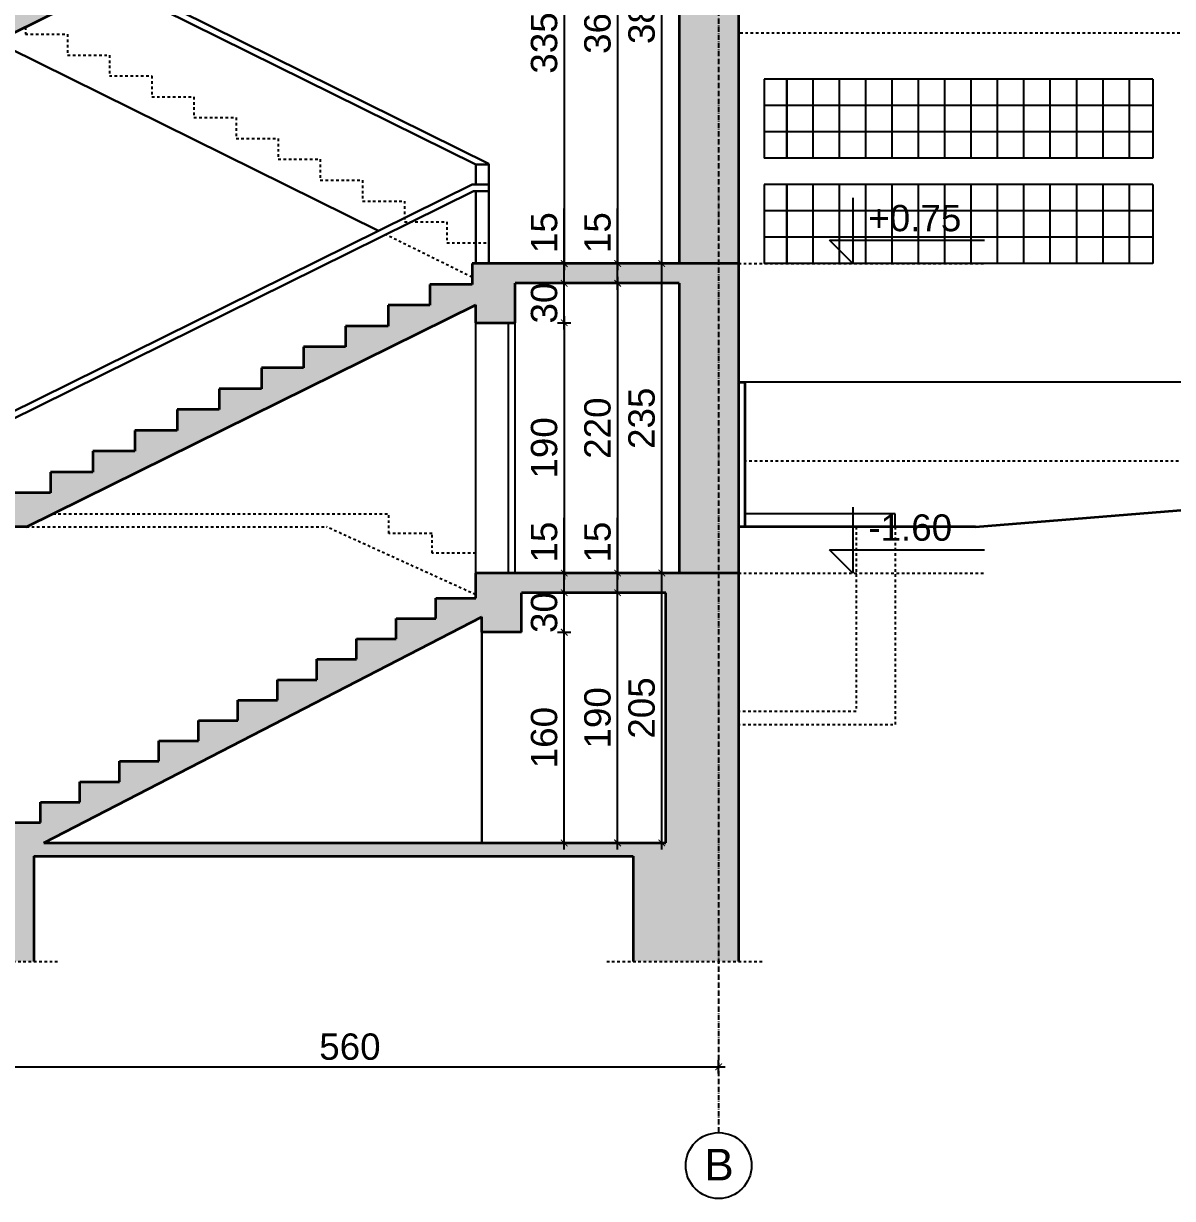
# Model space of a CAD drawing. Header units: inches. Extents: x -72385 to 39588, y -6525 to 66685.
# Drawn here: x 32069 to 32941, y 22991 to 23883 of the extents above; entities that cross this region are included whole.
import ezdxf

# ---------------------------------------------------------------- set-up
doc = ezdxf.new("R2010")
doc.units = ezdxf.units.IN
doc.header["$MEASUREMENT"] = 0
doc.linetypes.add('DashDot', pattern=[0.6, 0.4, -0.1, 0, -0.1])
doc.linetypes.add('Hidden', pattern=[0.4, 0.2, -0.2])
for name, color, linetype, lineweight in [('Надписи коти външни', 252, 'Continuous', 25), ('Надписи коти вътрешни', 252, 'Continuous', 25), ('Надписи нива', 252, 'Continuous', 25), ('Надписи Оси', 252, 'Continuous', 25), ('Оси', 252, 'DashDot', 25), ('Фасади Разрези дебело', 7, 'Continuous', 35), ('Фасади Разрези пунктир', 253, 'Hidden', 25), ('Фасади Разрези средно', 252, 'Continuous', 30), ('Фасади Разрези тънко', 253, 'Continuous', 25), ('Щрих стени', 254, 'Continuous', 25)]:
    doc.layers.add(name, color=color, linetype=linetype, lineweight=lineweight)
doc.styles.add('Arial Regular', font='arial.ttf')
doc.styles.get("Standard").update_dxf_attribs({"font": 'arial.ttf'})
doc.dimstyles.new('Annotative', dxfattribs={"dimscale": 0, "dimtxt": 20, "dimasz": 5, "dimexe": 5, "dimexo": 5, "dimgap": 5, "dimtad": 1, "dimdec": 0, "dimzin": 0, "dimdsep": 46, "dimtxsty": 'Standard', "dimblk": 'ARCHTICK', "dimcen": 5, "dimdle": 5, "dimadec": 0, "dimazin": 0, "dimtfac": 1, "dimtdec": 0, "dimtofl": 0, "dimtmove": 0, "dimatfit": 3, "dimldrblk": 'ARCHTICK', "dimfxl": 5, "dimfxlon": 1, "dimtolj": 1, "dimtzin": 0, "dimarcsym": 1})

# ---------------------------------------------------------------- blocks, each defined once
blk = doc.blocks.new('_ArchTick')
at = {"color": 0, "linetype": 'ByBlock', "const_width": 0.15}
blk.add_lwpolyline([(-0.5, -0.5), (0.5, 0.5)], dxfattribs=at)
blk = doc.blocks.new('*D5108')
at = {"layer": 'Defpoints', "color": 0, "ltscale": 10, "transparency": 16777216}
for p in [(32446.89, 23420.92), (32479.4, 23420.92), (32456.99, 23260.92)]:
    blk.add_point(p, dxfattribs=at)
at = {"layer": 'Надписи коти вътрешни', "color": 0, "lineweight": -2, "ltscale": 10, "transparency": 16777216}
for p, q in [((32479.4, 23255.92), (32479.4, 23425.92)), ((32474.4, 23420.92), (32484.4, 23420.92)), ((32474.4, 23260.92), (32484.4, 23260.92))]:
    blk.add_line(p, q, dxfattribs=at)
at = {"layer": 'Надписи коти вътрешни', "color": 0, "lineweight": -2, "ltscale": 10, "transparency": 16777216, "xscale": 5, "yscale": 5, "zscale": 5}
for p, rotation in [((32479.4, 23420.92), 90), ((32479.4, 23260.92), 270)]:
    blk.add_blockref('_ArchTick', p, dxfattribs=dict(at, rotation=rotation))
at = {"layer": 'Надписи коти вътрешни', "color": 0, "ltscale": 10, "transparency": 16777216, "insert": (32464.19, 23340.92), "char_height": 20, "attachment_point": 5, "rotation": 90}
blk.add_mtext('\\A1;160', dxfattribs=at)
blk = doc.blocks.new('*D5107')
at = {"layer": 'Defpoints', "color": 0, "ltscale": 10, "transparency": 16777216}
for p in [(32479.4, 23465.92), (32510.13, 23465.92), (32510.13, 23450.92)]:
    blk.add_point(p, dxfattribs=at)
at = {"layer": 'Надписи коти вътрешни', "color": 0, "lineweight": -2, "ltscale": 10, "transparency": 16777216}
for p, q in [((32479.4, 23465.92), (32479.4, 23507.84)), ((32484.4, 23465.92), (32474.4, 23465.92)), ((32479.4, 23445.92), (32479.4, 23465.92)), ((32484.4, 23450.92), (32474.4, 23450.92))]:
    blk.add_line(p, q, dxfattribs=at)
at = {"layer": 'Надписи коти вътрешни', "color": 0, "lineweight": -2, "ltscale": 10, "transparency": 16777216, "xscale": 5, "yscale": 5, "zscale": 5}
for p, rotation in [((32479.4, 23465.92), 90), ((32479.4, 23450.92), 270)]:
    blk.add_blockref('_ArchTick', p, dxfattribs=dict(at, rotation=rotation))
at = {"layer": 'Надписи коти вътрешни', "color": 0, "ltscale": 10, "transparency": 16777216, "insert": (32464.19, 23489.38), "char_height": 20, "attachment_point": 5, "rotation": 90}
blk.add_mtext('\\A1;15', dxfattribs=at)
blk = doc.blocks.new('*D5106')
at = {"layer": 'Defpoints', "color": 0, "ltscale": 10, "transparency": 16777216}
for p in [(32442.14, 23655.92), (32442.14, 23465.92), (32479.4, 23465.92)]:
    blk.add_point(p, dxfattribs=at)
at = {"layer": 'Надписи коти вътрешни', "color": 0, "lineweight": -2, "ltscale": 10, "transparency": 16777216}
for p, q in [((32474.4, 23655.92), (32484.4, 23655.92)), ((32479.4, 23660.92), (32479.4, 23460.92)), ((32474.4, 23465.92), (32484.4, 23465.92))]:
    blk.add_line(p, q, dxfattribs=at)
at = {"layer": 'Надписи коти вътрешни', "color": 0, "lineweight": -2, "ltscale": 10, "transparency": 16777216, "xscale": 5, "yscale": 5, "zscale": 5}
for p, rotation in [((32479.4, 23655.92), 90), ((32479.4, 23465.92), 270)]:
    blk.add_blockref('_ArchTick', p, dxfattribs=dict(at, rotation=rotation))
at = {"layer": 'Надписи коти вътрешни', "color": 0, "ltscale": 10, "transparency": 16777216, "insert": (32464.19, 23560.92), "char_height": 20, "attachment_point": 5, "rotation": 90}
blk.add_mtext('\\A1;190', dxfattribs=at)
blk = doc.blocks.new('*D5105')
at = {"layer": 'Defpoints', "color": 0, "ltscale": 10, "transparency": 16777216}
for p in [(32457.47, 23700.92), (32479.4, 23700.92), (32461.92, 23685.92)]:
    blk.add_point(p, dxfattribs=at)
at = {"layer": 'Надписи коти вътрешни', "color": 0, "lineweight": -2, "ltscale": 10, "transparency": 16777216}
for p, q in [((32479.4, 23700.92), (32479.4, 23742.84)), ((32474.4, 23700.92), (32484.4, 23700.92)), ((32479.4, 23680.92), (32479.4, 23700.92)), ((32474.4, 23685.92), (32484.4, 23685.92))]:
    blk.add_line(p, q, dxfattribs=at)
at = {"layer": 'Надписи коти вътрешни', "color": 0, "lineweight": -2, "ltscale": 10, "transparency": 16777216, "xscale": 5, "yscale": 5, "zscale": 5}
for p, rotation in [((32479.4, 23700.92), 90), ((32479.4, 23685.92), 270)]:
    blk.add_blockref('_ArchTick', p, dxfattribs=dict(at, rotation=rotation))
at = {"layer": 'Надписи коти вътрешни', "color": 0, "ltscale": 10, "transparency": 16777216, "insert": (32464.19, 23724.38), "char_height": 20, "attachment_point": 5, "rotation": 90}
blk.add_mtext('\\A1;15', dxfattribs=at)
blk = doc.blocks.new('*D5104')
at = {"layer": 'Defpoints', "color": 0, "ltscale": 10, "transparency": 16777216}
for p in [(32442.14, 24035.92), (32457.47, 23700.92), (32479.4, 23700.92)]:
    blk.add_point(p, dxfattribs=at)
at = {"layer": 'Надписи коти вътрешни', "color": 0, "lineweight": -2, "ltscale": 10, "transparency": 16777216}
for p, q in [((32479.4, 24040.92), (32479.4, 23695.92)), ((32474.4, 24035.92), (32484.4, 24035.92)), ((32474.4, 23700.92), (32484.4, 23700.92))]:
    blk.add_line(p, q, dxfattribs=at)
at = {"layer": 'Надписи коти вътрешни', "color": 0, "lineweight": -2, "ltscale": 10, "transparency": 16777216, "xscale": 5, "yscale": 5, "zscale": 5}
for p, rotation in [((32479.4, 24035.92), 90), ((32479.4, 23700.92), 270)]:
    blk.add_blockref('_ArchTick', p, dxfattribs=dict(at, rotation=rotation))
at = {"layer": 'Надписи коти вътрешни', "color": 0, "ltscale": 10, "transparency": 16777216, "insert": (32464.19, 23868.42), "char_height": 20, "attachment_point": 5, "rotation": 90}
blk.add_mtext('\\A1;335', dxfattribs=at)
blk = doc.blocks.new('*D5103')
at = {"layer": 'Defpoints', "color": 0, "ltscale": 10, "transparency": 16777216}
for p in [(32446.89, 23450.92), (32479.4, 23450.92), (32446.89, 23420.92)]:
    blk.add_point(p, dxfattribs=at)
at = {"layer": 'Надписи коти вътрешни', "color": 0, "lineweight": -2, "ltscale": 10, "transparency": 16777216}
for p, q in [((32474.4, 23450.92), (32484.4, 23450.92)), ((32479.4, 23415.92), (32479.4, 23455.92)), ((32474.4, 23420.92), (32484.4, 23420.92))]:
    blk.add_line(p, q, dxfattribs=at)
at = {"layer": 'Надписи коти вътрешни', "color": 0, "lineweight": -2, "ltscale": 10, "transparency": 16777216, "xscale": 5, "yscale": 5, "zscale": 5}
for p, rotation in [((32479.4, 23450.92), 90), ((32479.4, 23420.92), 270)]:
    blk.add_blockref('_ArchTick', p, dxfattribs=dict(at, rotation=rotation))
at = {"layer": 'Надписи коти вътрешни', "color": 0, "ltscale": 10, "transparency": 16777216, "insert": (32464.19, 23435.92), "char_height": 20, "attachment_point": 5, "rotation": 90}
blk.add_mtext('\\A1;30', dxfattribs=at)
blk = doc.blocks.new('*D4691')
at = {"layer": 'Defpoints', "color": 0, "ltscale": 10, "transparency": 16777216}
for p in [(32442.14, 23685.92), (32479.4, 23685.92), (32442.14, 23655.92)]:
    blk.add_point(p, dxfattribs=at)
at = {"layer": 'Надписи коти вътрешни', "color": 0, "lineweight": -2, "ltscale": 10, "transparency": 16777216}
for p, q in [((32479.4, 23650.92), (32479.4, 23690.92)), ((32474.4, 23685.92), (32484.4, 23685.92)), ((32474.4, 23655.92), (32484.4, 23655.92))]:
    blk.add_line(p, q, dxfattribs=at)
at = {"layer": 'Надписи коти вътрешни', "color": 0, "lineweight": -2, "ltscale": 10, "transparency": 16777216, "xscale": 5, "yscale": 5, "zscale": 5}
for p, rotation in [((32479.4, 23685.92), 90), ((32479.4, 23655.92), 270)]:
    blk.add_blockref('_ArchTick', p, dxfattribs=dict(at, rotation=rotation))
at = {"layer": 'Надписи коти вътрешни', "color": 0, "ltscale": 10, "transparency": 16777216, "insert": (32464.19, 23670.92), "char_height": 20, "attachment_point": 5, "rotation": 90}
blk.add_mtext('\\A1;30', dxfattribs=at)
blk = doc.blocks.new('*D5095')
at = {"layer": 'Defpoints', "color": 0, "ltscale": 10, "transparency": 16777216}
for p in [(32566.65, 24065.92), (32519.93, 23700.92), (32566.65, 23700.92)]:
    blk.add_point(p, dxfattribs=at)
at = {"layer": 'Надписи коти вътрешни', "color": 0, "lineweight": -2, "ltscale": 10, "transparency": 16777216}
for p, q in [((32524.93, 24065.92), (32514.93, 24065.92)), ((32519.93, 24070.92), (32519.93, 23695.92)), ((32524.93, 23700.92), (32514.93, 23700.92))]:
    blk.add_line(p, q, dxfattribs=at)
at = {"layer": 'Надписи коти вътрешни', "color": 0, "lineweight": -2, "ltscale": 10, "transparency": 16777216, "xscale": 5, "yscale": 5, "zscale": 5}
for p, rotation in [((32519.93, 24065.92), 90), ((32519.93, 23700.92), 270)]:
    blk.add_blockref('_ArchTick', p, dxfattribs=dict(at, rotation=rotation))
at = {"layer": 'Надписи коти вътрешни', "color": 0, "ltscale": 10, "transparency": 16777216, "insert": (32504.72, 23883.42), "char_height": 20, "attachment_point": 5, "rotation": 90}
blk.add_mtext('\\A1;365', dxfattribs=at)
blk = doc.blocks.new('*D5094')
at = {"layer": 'Defpoints', "color": 0, "ltscale": 10, "transparency": 16777216}
for p in [(32519.93, 23700.92), (32566.65, 23700.92), (32566.65, 23685.92)]:
    blk.add_point(p, dxfattribs=at)
at = {"layer": 'Надписи коти вътрешни', "color": 0, "lineweight": -2, "ltscale": 10, "transparency": 16777216}
for p, q in [((32519.93, 23700.92), (32519.93, 23742.84)), ((32524.93, 23700.92), (32514.93, 23700.92)), ((32519.93, 23680.92), (32519.93, 23700.92)), ((32524.93, 23685.92), (32514.93, 23685.92))]:
    blk.add_line(p, q, dxfattribs=at)
at = {"layer": 'Надписи коти вътрешни', "color": 0, "lineweight": -2, "ltscale": 10, "transparency": 16777216, "xscale": 5, "yscale": 5, "zscale": 5}
for p, rotation in [((32519.93, 23700.92), 90), ((32519.93, 23685.92), 270)]:
    blk.add_blockref('_ArchTick', p, dxfattribs=dict(at, rotation=rotation))
at = {"layer": 'Надписи коти вътрешни', "color": 0, "ltscale": 10, "transparency": 16777216, "insert": (32504.72, 23724.38), "char_height": 20, "attachment_point": 5, "rotation": 90}
blk.add_mtext('\\A1;15', dxfattribs=at)
blk = doc.blocks.new('*D5093')
at = {"layer": 'Defpoints', "color": 0, "ltscale": 10, "transparency": 16777216}
for p in [(32566.65, 23685.92), (32519.93, 23465.92), (32566.65, 23465.92)]:
    blk.add_point(p, dxfattribs=at)
at = {"layer": 'Надписи коти вътрешни', "color": 0, "lineweight": -2, "ltscale": 10, "transparency": 16777216}
for p, q in [((32519.93, 23690.92), (32519.93, 23460.92)), ((32524.93, 23685.92), (32514.93, 23685.92)), ((32524.93, 23465.92), (32514.93, 23465.92))]:
    blk.add_line(p, q, dxfattribs=at)
at = {"layer": 'Надписи коти вътрешни', "color": 0, "lineweight": -2, "ltscale": 10, "transparency": 16777216, "xscale": 5, "yscale": 5, "zscale": 5}
for p, rotation in [((32519.93, 23685.92), 90), ((32519.93, 23465.92), 270)]:
    blk.add_blockref('_ArchTick', p, dxfattribs=dict(at, rotation=rotation))
at = {"layer": 'Надписи коти вътрешни', "color": 0, "ltscale": 10, "transparency": 16777216, "insert": (32504.72, 23575.92), "char_height": 20, "attachment_point": 5, "rotation": 90}
blk.add_mtext('\\A1;220', dxfattribs=at)
blk = doc.blocks.new('*D5092')
at = {"layer": 'Defpoints', "color": 0, "ltscale": 10, "transparency": 16777216}
for p in [(32519.93, 23465.92), (32556.65, 23465.92), (32556.65, 23450.92)]:
    blk.add_point(p, dxfattribs=at)
at = {"layer": 'Надписи коти вътрешни', "color": 0, "lineweight": -2, "ltscale": 10, "transparency": 16777216}
for p, q in [((32519.93, 23465.92), (32519.93, 23507.84)), ((32524.93, 23465.92), (32514.93, 23465.92)), ((32519.93, 23445.92), (32519.93, 23465.92)), ((32524.93, 23450.92), (32514.93, 23450.92))]:
    blk.add_line(p, q, dxfattribs=at)
at = {"layer": 'Надписи коти вътрешни', "color": 0, "lineweight": -2, "ltscale": 10, "transparency": 16777216, "xscale": 5, "yscale": 5, "zscale": 5}
for p, rotation in [((32519.93, 23465.92), 90), ((32519.93, 23450.92), 270)]:
    blk.add_blockref('_ArchTick', p, dxfattribs=dict(at, rotation=rotation))
at = {"layer": 'Надписи коти вътрешни', "color": 0, "ltscale": 10, "transparency": 16777216, "insert": (32504.72, 23489.38), "char_height": 20, "attachment_point": 5, "rotation": 90}
blk.add_mtext('\\A1;15', dxfattribs=at)
blk = doc.blocks.new('*D5091')
at = {"layer": 'Defpoints', "color": 0, "ltscale": 10, "transparency": 16777216}
for p in [(32519.93, 23450.92), (32556.65, 23450.92), (32556.65, 23260.92)]:
    blk.add_point(p, dxfattribs=at)
at = {"layer": 'Надписи коти вътрешни', "color": 0, "lineweight": -2, "ltscale": 10, "transparency": 16777216}
for p, q in [((32524.93, 23450.92), (32514.93, 23450.92)), ((32519.93, 23255.92), (32519.93, 23455.92)), ((32524.93, 23260.92), (32514.93, 23260.92))]:
    blk.add_line(p, q, dxfattribs=at)
at = {"layer": 'Надписи коти вътрешни', "color": 0, "lineweight": -2, "ltscale": 10, "transparency": 16777216, "xscale": 5, "yscale": 5, "zscale": 5}
for p, rotation in [((32519.93, 23450.92), 90), ((32519.93, 23260.92), 270)]:
    blk.add_blockref('_ArchTick', p, dxfattribs=dict(at, rotation=rotation))
at = {"layer": 'Надписи коти вътрешни', "color": 0, "ltscale": 10, "transparency": 16777216, "insert": (32504.72, 23355.92), "char_height": 20, "attachment_point": 5, "rotation": 90}
blk.add_mtext('\\A1;190', dxfattribs=at)
blk = doc.blocks.new('*D5090')
at = {"layer": 'Defpoints', "color": 0, "ltscale": 10, "transparency": 16777216}
for p in [(32553.44, 23465.92), (32556.65, 23465.92), (32556.65, 23260.92)]:
    blk.add_point(p, dxfattribs=at)
at = {"layer": 'Надписи коти вътрешни', "color": 0, "lineweight": -2, "ltscale": 10, "transparency": 16777216}
for p, q in [((32553.44, 23255.92), (32553.44, 23470.92)), ((32553.44, 23465.92), (32548.44, 23465.92)), ((32553.44, 23260.92), (32548.44, 23260.92))]:
    blk.add_line(p, q, dxfattribs=at)
at = {"layer": 'Надписи коти вътрешни', "color": 0, "lineweight": -2, "ltscale": 10, "transparency": 16777216, "xscale": 5, "yscale": 5, "zscale": 5}
for p, rotation in [((32553.44, 23465.92), 90), ((32553.44, 23260.92), 270)]:
    blk.add_blockref('_ArchTick', p, dxfattribs=dict(at, rotation=rotation))
at = {"layer": 'Надписи коти вътрешни', "color": 0, "ltscale": 10, "transparency": 16777216, "insert": (32538.23, 23363.42), "char_height": 20, "attachment_point": 5, "rotation": 90}
blk.add_mtext('\\A1;205', dxfattribs=at)
blk = doc.blocks.new('*D4697')
at = {"layer": 'Defpoints', "color": 0, "ltscale": 10, "transparency": 16777216}
for p in [(32553.44, 23700.92), (32566.65, 23700.92), (32566.65, 23465.92)]:
    blk.add_point(p, dxfattribs=at)
at = {"layer": 'Надписи коти вътрешни', "color": 0, "lineweight": -2, "ltscale": 10, "transparency": 16777216}
for p, q in [((32558.44, 23700.92), (32548.44, 23700.92)), ((32553.44, 23460.92), (32553.44, 23705.92)), ((32558.44, 23465.92), (32548.44, 23465.92))]:
    blk.add_line(p, q, dxfattribs=at)
at = {"layer": 'Надписи коти вътрешни', "color": 0, "lineweight": -2, "ltscale": 10, "transparency": 16777216, "xscale": 5, "yscale": 5, "zscale": 5}
for p, rotation in [((32553.44, 23700.92), 90), ((32553.44, 23465.92), 270)]:
    blk.add_blockref('_ArchTick', p, dxfattribs=dict(at, rotation=rotation))
at = {"layer": 'Надписи коти вътрешни', "color": 0, "ltscale": 10, "transparency": 16777216, "insert": (32538.22, 23583.42), "char_height": 20, "attachment_point": 5, "rotation": 90}
blk.add_mtext('\\A1;235', dxfattribs=at)
blk = doc.blocks.new('*D4698')
at = {"layer": 'Defpoints', "color": 0, "ltscale": 10, "transparency": 16777216}
for p in [(32553.44, 24080.92), (32566.65, 24080.92), (32566.65, 23700.92)]:
    blk.add_point(p, dxfattribs=at)
at = {"layer": 'Надписи коти вътрешни', "color": 0, "lineweight": -2, "ltscale": 10, "transparency": 16777216}
for p, q in [((32553.44, 23695.92), (32553.44, 24085.92)), ((32558.44, 24080.92), (32548.44, 24080.92)), ((32558.44, 23700.92), (32548.44, 23700.92))]:
    blk.add_line(p, q, dxfattribs=at)
at = {"layer": 'Надписи коти вътрешни', "color": 0, "lineweight": -2, "ltscale": 10, "transparency": 16777216, "xscale": 5, "yscale": 5, "zscale": 5}
for p, rotation in [((32553.44, 24080.92), 90), ((32553.44, 23700.92), 270)]:
    blk.add_blockref('_ArchTick', p, dxfattribs=dict(at, rotation=rotation))
at = {"layer": 'Надписи коти вътрешни', "color": 0, "ltscale": 10, "transparency": 16777216, "insert": (32538.22, 23890.92), "char_height": 20, "attachment_point": 5, "rotation": 90}
blk.add_mtext('\\A1;380', dxfattribs=at)
blk = doc.blocks.new('*D7066')
at = {"layer": 'Defpoints', "color": 0, "ltscale": 10, "transparency": 16777216}
for p in [(32596.65, 23090.92), (32036.65, 23040.92), (32596.65, 23040.92)]:
    blk.add_point(p, dxfattribs=at)
at = {"layer": 'Надписи коти външни', "color": 0, "lineweight": -2, "ltscale": 10, "transparency": 16777216}
for p, q in [((32036.65, 23085.92), (32036.65, 23095.92)), ((32596.65, 23085.92), (32596.65, 23095.92)), ((32031.65, 23090.92), (32601.65, 23090.92))]:
    blk.add_line(p, q, dxfattribs=at)
at = {"layer": 'Надписи коти външни', "color": 0, "lineweight": -2, "ltscale": 10, "transparency": 16777216, "xscale": 5, "yscale": 5, "zscale": 5, "rotation": 180}
blk.add_blockref('_ArchTick', (32036.65, 23090.92), dxfattribs=at)
at = {"layer": 'Надписи коти външни', "color": 0, "lineweight": -2, "ltscale": 10, "transparency": 16777216, "xscale": 5, "yscale": 5, "zscale": 5}
blk.add_blockref('_ArchTick', (32596.65, 23090.92), dxfattribs=at)
at = {"layer": 'Надписи коти външни', "color": 0, "ltscale": 10, "transparency": 16777216, "insert": (32316.65, 23106.14), "char_height": 20, "attachment_point": 5}
blk.add_mtext('\\A1;560', dxfattribs=at)

msp = doc.modelspace()

# ---------------------------------------------------------------- hatches: boundary and pattern name
at = {"layer": 'Щрих стени', "ltscale": 10}
h = msp.add_hatch(color=256, dxfattribs=at)
h.dxf.hatch_style = 1
h.paths.add_polyline_path([(32057.38, 23875.92), (32060.89, 23875.92), (32412.14, 24049.68), (32412.14, 24035.92), (32442.14, 24035.92), (32442.14, 24065.92), (32566.65, 24065.92), (32566.65, 23700.92), (32611.65, 23700.92), (32611.65, 24080.92), (32409.38, 24080.92), (32409.38, 24065.05), (32377.38, 24065.05), (32377.38, 24049.22), (32345.59, 24049.22), (32345.59, 24033.39), (32313.38, 24033.39), (32313.38, 24017.56), (32281.38, 24017.56), (32281.38, 24001.73), (32249.38, 24001.73), (32249.38, 23985.9), (32217.38, 23985.9), (32217.38, 23970.07), (32185.38, 23970.07), (32185.38, 23954.24), (32153.38, 23954.24), (32153.38, 23938.41), (32121.38, 23938.41), (32121.38, 23922.58), (32089.38, 23922.58), (32089.38, 23906.75), (32057.38, 23906.75), (32057.38, 23890.92), (31620.17, 23890.92), (31620.17, 23510.92), (31660.35, 23510.92), (31660.35, 23820.92), (32057.38, 23820.92)])
h.paths.add_polyline_path([(32027.38, 23835.92), (31660.35, 23835.92), (31660.35, 23875.92), (32027.38, 23875.92)], flags=16)
h = msp.add_hatch(color=256, dxfattribs=at)
h.dxf.hatch_style = 1
h.paths.add_polyline_path([(31675.35, 23495.92), (32020.36, 23495.92), (32020.36, 23470.92), (32050.36, 23470.92), (32050.36, 23500.92), (32071, 23500.92), (32412.14, 23669.68), (32412.14, 23655.92), (32442.14, 23655.92), (32442.14, 23685.92), (32566.65, 23685.92), (32566.65, 23465.92), (32611.65, 23465.92), (32611.65, 23700.92), (32409.38, 23700.92), (32409.38, 23685.05), (32377.38, 23685.05), (32377.38, 23669.22), (32345.59, 23669.22), (32345.59, 23653.39), (32313.38, 23653.39), (32313.38, 23637.56), (32281.38, 23637.56), (32281.38, 23621.73), (32249.38, 23621.73), (32249.38, 23605.9), (32217.38, 23605.9), (32217.38, 23590.07), (32185.38, 23590.07), (32185.38, 23574.24), (32153.38, 23574.24), (32153.38, 23558.41), (32121.38, 23558.41), (32121.38, 23542.58), (32089.38, 23542.58), (32089.38, 23526.75), (32057.38, 23526.75), (32057.38, 23510.92), (31620.35, 23510.92), (31620.35, 23250.92), (31620.17, 23170.92), (31700.17, 23170.92), (31700.17, 23250.92), (31996.65, 23250.92), (31996.65, 23170.92), (32076.65, 23170.92), (32076.65, 23250.92), (32531.65, 23250.92), (32531.65, 23170.92), (32611.65, 23170.92), (32611.65, 23465.92), (32412.14, 23465.92), (32412.14, 23446.92), (32381.89, 23446.92), (32381.89, 23431.42), (32351.64, 23431.42), (32351.64, 23415.92), (32321.64, 23415.92), (32321.64, 23400.42), (32291.64, 23400.42), (32291.64, 23384.92), (32261.64, 23384.92), (32261.64, 23369.42), (32231.64, 23369.42), (32231.64, 23353.92), (32201.64, 23353.92), (32201.64, 23338.42), (32171.64, 23338.42), (32171.64, 23322.92), (32141.64, 23322.92), (32141.64, 23307.42), (32111.64, 23307.42), (32111.64, 23291.92), (32081.64, 23291.92), (32081.64, 23276.42), (32051.64, 23276.42), (32051.64, 23260.92), (31675.35, 23260.92)])
h.paths.add_polyline_path([(32084.32, 23260.92), (32416.89, 23432.61), (32416.89, 23420.92), (32446.89, 23420.92), (32446.89, 23450.92), (32556.65, 23450.92), (32556.65, 23260.92)], flags=16)

# ---------------------------------------------------------------- linework, layer by layer
at = {"layer": 'Надписи нива', "ltscale": 10}
for p, q in [((32698.58, 23750.92), (32698.58, 23700.92)), ((32680.9, 23718.6), (32798.58, 23718.6)), ((32698.58, 23700.92), (32680.9, 23718.6)), ((32698.58, 23515.92), (32698.58, 23465.92)), ((32680.9, 23483.6), (32798.58, 23483.6)), ((32698.58, 23465.92), (32680.9, 23483.6))]:
    msp.add_line(p, q, dxfattribs=at)
at = {"layer": 'Надписи нива', "linetype": 'Hidden', "ltscale": 10}
for p, q in [((32611.65, 23700.92), (32798.58, 23700.92)), ((32611.65, 23465.92), (32798.58, 23465.92))]:
    msp.add_line(p, q, dxfattribs=at)
at = {"layer": 'Надписи Оси', "ltscale": 50}
msp.add_circle((32596.65, 23015.92), 25, dxfattribs=at)
at = {"layer": 'Оси', "ltscale": 10}
msp.add_line((32596.65, 25350.92), (32596.65, 23040.92), dxfattribs=at)
at = {"layer": 'Фасади Разрези дебело', "ltscale": 10}
for p, q in [((32611.65, 25105.92), (32611.65, 23170.92)), ((32566.65, 24065.92), (32566.65, 23700.92)), ((32060.89, 23875.92), (32412.14, 24049.68)), ((32409.38, 23700.92), (32409.38, 23685.05)), ((32377.38, 23685.05), (32377.38, 23669.22)), ((32442.14, 23655.92), (32442.14, 23685.92)), ((32566.65, 23685.92), (32566.65, 23465.92)), ((32071, 23500.92), (32412.14, 23669.68)), ((32345.59, 23669.22), (32345.59, 23653.39)), ((32412.14, 23655.92), (32412.14, 23669.68)), ((32412.14, 23655.92), (32442.14, 23655.92)), ((32313.38, 23653.39), (32313.38, 23637.56)), ((32281.38, 23637.56), (32281.38, 23621.73)), ((32249.38, 23621.73), (32249.38, 23605.9)), ((32611.65, 23610.92), (32616.65, 23610.92)), ((32616.65, 23610.92), (32616.65, 23500.92)), ((32217.38, 23605.9), (32217.38, 23590.07)), ((32185.38, 23590.07), (32185.38, 23574.24)), ((32153.38, 23574.24), (32153.38, 23558.41)), ((32121.38, 23558.41), (32121.38, 23542.58)), ((32089.38, 23542.58), (32089.38, 23526.75)), ((32791.58, 23500.92), (33280.58, 23540.92)), ((32412.14, 23446.92), (32412.14, 23465.92)), ((32446.89, 23420.92), (32446.89, 23450.92)), ((32556.65, 23260.92), (32556.65, 23450.92)), ((32381.89, 23431.42), (32381.89, 23446.92)), ((32084.32, 23260.92), (32416.89, 23432.61)), ((32416.89, 23420.92), (32416.89, 23432.61)), ((32351.64, 23415.92), (32351.64, 23431.42)), ((32321.64, 23400.42), (32321.64, 23415.92)), ((32446.89, 23420.92), (32416.89, 23420.92)), ((32291.64, 23384.92), (32291.64, 23400.42)), ((32261.64, 23369.42), (32261.64, 23384.92)), ((32231.64, 23353.92), (32231.64, 23369.42)), ((32201.64, 23338.42), (32201.64, 23353.92)), ((32171.64, 23322.92), (32171.64, 23338.42)), ((32141.64, 23307.42), (32141.64, 23322.92)), ((32111.64, 23291.92), (32111.64, 23307.42)), ((32081.64, 23276.42), (32081.64, 23291.92)), ((32076.65, 23250.92), (32076.65, 23170.92)), ((32531.65, 23250.92), (32531.65, 23170.92))]:
    msp.add_line(p, q, dxfattribs=at)
at = {"layer": 'Фасади Разрези дебело', "ltscale": 10, "extrusion": (1.22465e-16, 1, -2.22045e-16)}
for p, q in [((32611.65, 23700.92), (32409.38, 23700.92)), ((32409.38, 23685.05), (32377.38, 23685.05)), ((32566.65, 23685.92), (32442.14, 23685.92)), ((32377.38, 23669.22), (32345.59, 23669.22)), ((32345.59, 23653.39), (32313.38, 23653.39)), ((32313.38, 23637.56), (32281.38, 23637.56)), ((32281.38, 23621.73), (32249.38, 23621.73)), ((32249.38, 23605.9), (32217.38, 23605.9)), ((32217.38, 23590.07), (32185.38, 23590.07)), ((32185.38, 23574.24), (32153.38, 23574.24)), ((32153.38, 23558.41), (32121.38, 23558.41)), ((32121.38, 23542.58), (32089.38, 23542.58)), ((32089.38, 23526.75), (32057.38, 23526.75)), ((32611.65, 23465.92), (32412.14, 23465.92)), ((32556.65, 23450.92), (32446.89, 23450.92))]:
    msp.add_line(p, q, dxfattribs=at)
at = {"layer": 'Фасади Разрези дебело', "ltscale": 10, "extrusion": (-1.2091e-15, 1, -2.22045e-16)}
for p, q in [((32071, 23500.92), (32050.36, 23500.92)), ((32791.58, 23500.92), (32611.65, 23500.92))]:
    msp.add_line(p, q, dxfattribs=at)
at = {"layer": 'Фасади Разрези дебело', "ltscale": 10, "extrusion": (-1.22465e-16, 1, -2.22045e-16)}
for p, q in [((32381.89, 23446.92), (32412.14, 23446.92)), ((32351.64, 23431.42), (32381.89, 23431.42)), ((32321.64, 23415.92), (32351.64, 23415.92)), ((32291.64, 23400.42), (32321.64, 23400.42)), ((32261.64, 23384.92), (32291.64, 23384.92)), ((32231.64, 23369.42), (32261.64, 23369.42)), ((32201.64, 23353.92), (32231.64, 23353.92)), ((32171.64, 23338.42), (32201.64, 23338.42)), ((32141.64, 23322.92), (32171.64, 23322.92)), ((32111.64, 23307.42), (32141.64, 23307.42)), ((32081.64, 23291.92), (32111.64, 23291.92)), ((32051.64, 23276.42), (32081.64, 23276.42)), ((32084.32, 23260.92), (32556.65, 23260.92)), ((32076.65, 23250.92), (32531.65, 23250.92))]:
    msp.add_line(p, q, dxfattribs=at)
at = {"layer": 'Фасади Разрези пунктир', "ltscale": 10}
for p, q in [((32070.17, 23880.52), (32070.17, 23875.05)), ((32102.17, 23875.05), (32102.17, 23859.22)), ((32133.97, 23859.22), (32133.97, 23843.39)), ((32166.17, 23843.39), (32166.17, 23827.56)), ((32198.17, 23827.56), (32198.17, 23811.73)), ((32230.17, 23811.73), (32230.17, 23795.9)), ((32262.17, 23795.9), (32262.17, 23780.07)), ((32294.17, 23780.07), (32294.17, 23764.24)), ((32326.17, 23764.24), (32326.17, 23748.41)), ((32358.17, 23748.41), (32358.17, 23732.58)), ((32390.17, 23732.58), (32390.17, 23716.75)), ((32409.38, 23690.52), (32343.87, 23722.93)), ((32091.21, 23510.92), (32346.14, 23510.92)), ((32346.14, 23495.92), (32346.14, 23510.92)), ((32071, 23500.92), (32298.89, 23500.92)), ((32412.14, 23449.45), (32298.89, 23500.92)), ((32379.14, 23480.92), (32379.14, 23495.92)), ((32701.03, 23500.92), (32701.03, 23360.92)), ((32730.69, 23500.92), (32730.69, 23350.92))]:
    msp.add_line(p, q, dxfattribs=at)
at = {"layer": 'Фасади Разрези пунктир', "ltscale": 10, "extrusion": (-1.22465e-16, 1, -2.22045e-16)}
for p, q in [((32070.17, 23875.05), (32102.17, 23875.05)), ((32102.17, 23859.22), (32133.97, 23859.22)), ((32133.97, 23843.39), (32166.17, 23843.39)), ((32166.17, 23827.56), (32198.17, 23827.56)), ((32198.17, 23811.73), (32230.17, 23811.73)), ((32230.17, 23795.9), (32262.17, 23795.9)), ((32262.17, 23780.07), (32294.17, 23780.07)), ((32294.17, 23764.24), (32326.17, 23764.24)), ((32326.17, 23748.41), (32358.17, 23748.41)), ((32358.17, 23732.58), (32390.17, 23732.58)), ((32390.17, 23716.75), (32422.17, 23716.75))]:
    msp.add_line(p, q, dxfattribs=at)
at = {"layer": 'Фасади Разрези пунктир', "ltscale": 10, "extrusion": (1.22465e-16, 1, -2.22045e-16)}
for p, q in [((33906.91, 23875.92), (32611.65, 23875.92)), ((33901.91, 23550.92), (32616.65, 23550.92)), ((32379.14, 23495.92), (32346.14, 23495.92)), ((32412.14, 23480.92), (32379.14, 23480.92))]:
    msp.add_line(p, q, dxfattribs=at)
at = {"layer": 'Фасади Разрези пунктир', "ltscale": 10, "extrusion": (7.84095e-16, 1, -2.22045e-16)}
for p, q in [((32611.03, 23360.92), (32701.03, 23360.92)), ((32611.03, 23350.92), (32730.69, 23350.92))]:
    msp.add_line(p, q, dxfattribs=at)
at = {"layer": 'Фасади Разрези пунктир', "ltscale": 10, "extrusion": (1.2091e-15, 1, -2.22045e-16)}
for p, q in [((31976.65, 23170.92), (32096.65, 23170.92)), ((32511.65, 23170.92), (32631.65, 23170.92))]:
    msp.add_line(p, q, dxfattribs=at)
at = {"layer": 'Фасади Разрези средно', "ltscale": 10}
for p, q in [((32141.3, 23915.7), (32422.17, 23776.75)), ((32135.66, 23912.91), (32412.17, 23776.12)), ((32338.23, 23725.72), (32057.3, 23864.69)), ((32412.17, 23760.92), (32412.17, 23776.12)), ((32412.17, 23776.12), (32422.17, 23776.12)), ((32422.17, 23700.92), (32422.17, 23776.75)), ((32057.38, 23586.75), (32409.38, 23760.92)), ((32057.38, 23581.18), (32410.55, 23755.92)), ((32409.38, 23760.92), (32422.17, 23760.92)), ((32410.55, 23755.92), (32422.17, 23755.92)), ((32412.17, 23700.92), (32412.17, 23755.92)), ((32416.89, 23260.92), (32416.89, 23425.92))]:
    msp.add_line(p, q, dxfattribs=at)
at = {"layer": 'Фасади Разрези тънко', "ltscale": 10, "extrusion": (-1.2091e-15, 1, -2.22045e-16)}
for p, q in [((32926.28, 23840.92), (32631.26, 23840.92)), ((32926.28, 23820.92), (32631.26, 23820.92)), ((32926.28, 23800.92), (32631.26, 23800.92)), ((32926.28, 23780.92), (32631.26, 23780.92)), ((32926.28, 23760.92), (32631.26, 23760.92)), ((32926.28, 23740.92), (32631.26, 23740.92)), ((32926.28, 23720.92), (32631.26, 23720.92)), ((32926.28, 23700.92), (32631.26, 23700.92)), ((33324.52, 23610.92), (32616.65, 23610.92)), ((32730.69, 23510.92), (32616.65, 23510.92))]:
    msp.add_line(p, q, dxfattribs=at)
at = {"layer": 'Фасади Разрези тънко', "ltscale": 10}
for p, q in [((32631.26, 23840.92), (32631.26, 23780.92)), ((32648.26, 23840.92), (32648.26, 23780.92)), ((32648.45, 23840.92), (32648.45, 23780.92)), ((32668.26, 23840.92), (32668.26, 23780.92)), ((32688.26, 23840.92), (32688.26, 23780.92)), ((32708.26, 23840.92), (32708.26, 23780.92)), ((32728.26, 23840.92), (32728.26, 23780.92)), ((32748.26, 23840.92), (32748.26, 23780.92)), ((32768.26, 23840.92), (32768.26, 23780.92)), ((32788.26, 23840.92), (32788.26, 23780.92)), ((32808.26, 23840.92), (32808.26, 23780.92)), ((32828.26, 23840.92), (32828.26, 23780.92)), ((32848.26, 23840.92), (32848.26, 23780.92)), ((32868.26, 23840.92), (32868.26, 23780.92)), ((32888.26, 23840.92), (32888.26, 23780.92)), ((32908.26, 23840.92), (32908.26, 23780.92)), ((32926.28, 23840.92), (32926.28, 23780.92)), ((32631.26, 23760.92), (32631.26, 23700.92)), ((32648.26, 23760.92), (32648.26, 23700.92)), ((32648.45, 23760.92), (32648.45, 23700.92)), ((32668.26, 23760.92), (32668.26, 23700.92)), ((32688.26, 23760.92), (32688.26, 23700.92)), ((32708.26, 23760.92), (32708.26, 23700.92)), ((32728.26, 23760.92), (32728.26, 23700.92)), ((32748.26, 23760.92), (32748.26, 23700.92)), ((32768.26, 23760.92), (32768.26, 23700.92)), ((32788.26, 23760.92), (32788.26, 23700.92)), ((32808.26, 23760.92), (32808.26, 23700.92)), ((32828.26, 23760.92), (32828.26, 23700.92)), ((32848.26, 23760.92), (32848.26, 23700.92)), ((32868.26, 23760.92), (32868.26, 23700.92)), ((32888.26, 23760.92), (32888.26, 23700.92)), ((32908.26, 23760.92), (32908.26, 23700.92)), ((32926.28, 23760.92), (32926.28, 23700.92)), ((32412.14, 23465.92), (32412.14, 23655.92)), ((32437.14, 23465.92), (32437.14, 23655.92)), ((32442.14, 23465.92), (32442.14, 23655.92)), ((32730.69, 23500.92), (32730.69, 23510.92))]:
    msp.add_line(p, q, dxfattribs=at)

# ---------------------------------------------------------------- texts
at = {"layer": 'Надписи нива', "ltscale": 10, "char_height": 20, "width": 180.4891, "attachment_point": 1, "style": 'Arial Regular'}
for s, insert in [('+0.75', (32710.25, 23745.45)), ('-1.60', (32710.25, 23510.45))]:
    msp.add_mtext(s, dxfattribs=dict(at, insert=insert))
at = {"layer": 'Надписи Оси', "ltscale": 100, "insert": (32583.33, 23028.64), "char_height": 24, "width": 27.2128, "attachment_point": 1, "style": 'Arial Regular'}
msp.add_mtext('\\pxqc;В', dxfattribs=at)

# ---------------------------------------------------------------- dimensions: what is measured, and where the dimension line sits
at = {"layer": 'Надписи коти външни', "ltscale": 10}
dim = msp.add_aligned_dim(p1=(32036.65, 23040.92), p2=(32596.65, 23040.92), distance=50, dimstyle='Annotative', override={"dimscale": 0, "dimtix": 0, "dimtofl": 0, "dimtmove": 0, "dimatfit": 3}, dxfattribs=at)
dim.commit()
dim.dimension.update_dxf_attribs({"geometry": '*D7066', "text_midpoint": (32316.65, 23106.14)})
at = {"layer": 'Надписи коти вътрешни', "ltscale": 10}
for base, p1, p2, picture, middle in [((32553.44, 24080.92), (32566.65, 23700.92), (32566.65, 24080.92), '*D4698', (32538.22, 23890.92)), ((32519.93, 23700.92), (32566.65, 24065.92), (32566.65, 23700.92), '*D5095', (32504.72, 23883.42)), ((32479.4, 23700.92), (32442.14, 24035.92), (32457.47, 23700.92), '*D5104', (32464.19, 23868.42)), ((32479.4, 23700.92), (32461.92, 23685.92), (32457.47, 23700.92), '*D5105', (32464.19, 23724.38)), ((32519.93, 23700.92), (32566.65, 23685.92), (32566.65, 23700.92), '*D5094', (32504.72, 23724.38)), ((32553.44, 23700.92), (32566.65, 23465.92), (32566.65, 23700.92), '*D4697', (32538.22, 23583.42)), ((32519.93, 23465.92), (32566.65, 23685.92), (32566.65, 23465.92), '*D5093', (32504.72, 23575.92)), ((32479.4, 23465.92), (32442.14, 23655.92), (32442.14, 23465.92), '*D5106', (32464.19, 23560.92)), ((32479.4, 23465.92), (32510.13, 23450.92), (32510.13, 23465.92), '*D5107', (32464.19, 23489.38)), ((32519.93, 23465.92), (32556.65, 23450.92), (32556.65, 23465.92), '*D5092', (32504.72, 23489.38)), ((32553.44, 23465.92), (32556.65, 23260.92), (32556.65, 23465.92), '*D5090', (32538.23, 23363.42)), ((32519.93, 23450.92), (32556.65, 23260.92), (32556.65, 23450.92), '*D5091', (32504.72, 23355.92)), ((32479.4, 23420.92), (32456.99, 23260.92), (32446.89, 23420.92), '*D5108', (32464.19, 23340.92))]:
    dim = msp.add_linear_dim(base=base, p1=p1, p2=p2, angle=90, dimstyle='Annotative', override={"dimscale": 0, "dimtix": 0, "dimtofl": 0, "dimtmove": 0, "dimatfit": 3}, dxfattribs=at)
    dim.commit()
    dim.dimension.update_dxf_attribs({"geometry": picture, "text_midpoint": middle})
for base, p1, p2, picture, middle in [((32479.4, 23685.92), (32442.14, 23655.92), (32442.14, 23685.92), '*D4691', (32479.4, 23670.92)), ((32479.4, 23450.92), (32446.89, 23420.92), (32446.89, 23450.92), '*D5103', (32479.4, 23435.92))]:
    dim = msp.add_linear_dim(base=base, p1=p1, p2=p2, angle=90, dimstyle='Annotative', override={"dimscale": 0, "dimtix": 0, "dimtofl": 0, "dimtmove": 0, "dimatfit": 3}, dxfattribs=at)
    dim.commit()
    dim.dimension.update_dxf_attribs({"geometry": picture, "text_midpoint": middle, "dimtype": 128})

doc.saveas('drawing.dxf')
